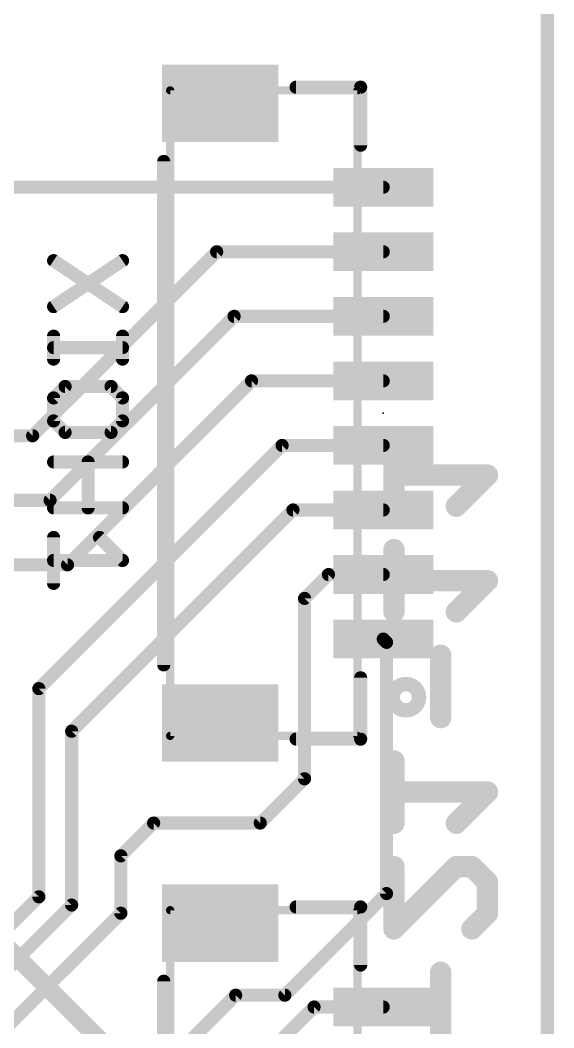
# Model space of a CAD drawing. Extents: x -1 to 63.6, y -0.1 to 40.7.
# Drawn here: x 55.34 to 63.6, y 17.15 to 32.76 of the extents above; entities that cross this region are included whole.
import ezdxf

# ---------------------------------------------------------------- set-up
doc = ezdxf.new("R2010")
doc.units = 0
for name, color, linetype in [('1', 12, 'CONTINUOUS'), ('16', 132, 'CONTINUOUS'), ('20', 53, 'CONTINUOUS'), ('21', 41, 'CONTINUOUS'), ('23', 53, 'CONTINUOUS'), ('51', 53, 'CONTINUOUS')]:
    doc.layers.add(name, color=color, linetype=linetype)

# ---------------------------------------------------------------- blocks, each defined once
blk = doc.blocks.new('RECT')
blk.add_solid([(-0.5, -0.5), (0.5, -0.5), (-0.5, 0.5), (0.5, 0.5)])

msp = doc.modelspace()

# ---------------------------------------------------------------- linework, layer by layer
at = {"layer": '1', "const_width": 0.2032}
for points in [[(63.5, 0), (63.5, 40.64)], [(52.649, 30.17), (60.96, 30.17)], [(55.53, 26.32), (58.38, 29.17)], [(58.38, 29.17), (60.96, 29.17)], [(55.8, 25.32), (58.65, 28.17)], [(58.65, 28.17), (60.96, 28.17)], [(56.07, 24.32), (58.92, 27.17)], [(58.92, 27.17), (60.96, 27.17)], [(49.91, 26.32), (55.53, 26.32)], [(55.626, 22.4028), (59.3932, 26.17)], [(59.3932, 26.17), (60.96, 26.17)], [(49.91, 25.32), (55.8, 25.32)], [(56.134, 21.7424), (59.5616, 25.17)], [(59.5616, 25.17), (60.96, 25.17)], [(49.91, 24.32), (56.07, 24.32)], [(59.7408, 23.7998), (60.111, 24.17)], [(60.111, 24.17), (60.96, 24.17)], [(59.7408, 21.0058), (59.7408, 23.7998)], [(61.0108, 23.1192), (60.96, 23.17)], [(61.0108, 19.2278), (61.0108, 23.1192)], [(55.626, 19.177), (55.626, 22.4028)], [(56.134, 19.05), (56.134, 21.7424)], [(59.055, 20.32), (59.7408, 21.0058)], [(56.896, 19.812), (57.404, 20.32)], [(57.404, 20.32), (59.055, 20.32)], [(56.896, 18.923), (56.896, 19.812)], [(54.3814, 17.9324), (55.626, 19.177)], [(59.436, 17.653), (61.0108, 19.2278)], [(54.4068, 17.3228), (56.134, 19.05)], [(54.293, 16.32), (56.896, 18.923)], [(56.341, 15.32), (58.674, 17.653)], [(58.674, 17.653), (59.436, 17.653)], [(59.309, 16.891), (59.888, 17.47)], [(59.888, 17.47), (60.96, 17.47)]]:
    msp.add_lwpolyline(points, dxfattribs=at)
at = {"layer": '1', "const_width": 0.1016}
for points in [[(60.96, 30.1192, 1), (60.96, 30.2208)], [(58.38, 29.2208, 1), (58.38, 29.1192)], [(58.4159, 29.1341, 1), (58.3441, 29.2059)], [(60.96, 29.1192, 1), (60.96, 29.2208)], [(58.65, 28.2208, 1), (58.65, 28.1192)], [(58.6859, 28.1341, 1), (58.6141, 28.2059)], [(60.96, 28.1192, 1), (60.96, 28.2208)], [(58.92, 27.2208, 1), (58.92, 27.1192)], [(58.9559, 27.1341, 1), (58.8841, 27.2059)], [(60.96, 27.1192, 1), (60.96, 27.2208)], [(55.4941, 26.3559, 1), (55.5659, 26.2841)], [(55.53, 26.2692, 1), (55.53, 26.3708)], [(59.3932, 26.2208, 1), (59.3932, 26.1192)], [(59.4291, 26.1341, 1), (59.3573, 26.2059)], [(60.96, 26.1192, 1), (60.96, 26.2208)], [(55.7641, 25.3559, 1), (55.8359, 25.2841)], [(55.8, 25.2692, 1), (55.8, 25.3708)], [(59.5616, 25.2208, 1), (59.5616, 25.1192)], [(59.5975, 25.1341, 1), (59.5257, 25.2059)], [(60.96, 25.1192, 1), (60.96, 25.2208)], [(56.0341, 24.3559, 1), (56.1059, 24.2841)], [(56.07, 24.2692, 1), (56.07, 24.3708)], [(60.111, 24.2208, 1), (60.111, 24.1192)], [(60.1469, 24.1341, 1), (60.0751, 24.2059)], [(60.96, 24.1192, 1), (60.96, 24.2208)], [(59.7916, 23.7998, 1), (59.69, 23.7998)], [(59.7049, 23.8357, 1), (59.7767, 23.7639)], [(60.9959, 23.2059, 1), (60.9241, 23.1341)], [(61.0616, 23.1192, 1), (60.96, 23.1192)], [(60.9749, 23.0833, 1), (61.0467, 23.1551)], [(55.6768, 22.4028, 1), (55.5752, 22.4028)], [(55.5901, 22.4387, 1), (55.6619, 22.3669)], [(56.1848, 21.7424, 1), (56.0832, 21.7424)], [(56.0981, 21.7783, 1), (56.1699, 21.7065)], [(59.7767, 20.9699, 1), (59.7049, 21.0417)], [(59.69, 21.0058, 1), (59.7916, 21.0058)], [(57.404, 20.3708, 1), (57.404, 20.2692)], [(57.4399, 20.2841, 1), (57.3681, 20.3559)], [(59.0191, 20.3559, 1), (59.0909, 20.2841)], [(59.055, 20.2692, 1), (59.055, 20.3708)], [(56.9468, 19.812, 1), (56.8452, 19.812)], [(56.8601, 19.8479, 1), (56.9319, 19.7761)], [(55.5752, 19.177, 1), (55.6768, 19.177)], [(55.6619, 19.1411, 1), (55.5901, 19.2129)], [(60.96, 19.2278, 1), (61.0616, 19.2278)], [(61.0467, 19.1919, 1), (60.9749, 19.2637)], [(56.0832, 19.05, 1), (56.1848, 19.05)], [(56.1699, 19.0141, 1), (56.0981, 19.0859)], [(56.8452, 18.923, 1), (56.9468, 18.923)], [(56.9319, 18.8871, 1), (56.8601, 18.9589)], [(58.674, 17.7038, 1), (58.674, 17.6022)], [(58.7099, 17.6171, 1), (58.6381, 17.6889)], [(59.4001, 17.6889, 1), (59.4719, 17.6171)], [(59.436, 17.6022, 1), (59.436, 17.7038)], [(59.888, 17.5208, 1), (59.888, 17.4192)], [(59.9239, 17.4341, 1), (59.8521, 17.5059)], [(60.96, 17.4192, 1), (60.96, 17.5208)]]:
    msp.add_lwpolyline(points, format="xyb", dxfattribs=at)
at = {"layer": '16'}
for points, const_width in [([(63.5, 40.64), (63.5, 0)], 0.2032), ([(61.1251, 25.228), (61.1251, 26.1941)], 0.3302), ([(62.5741, 25.7111), (61.1251, 25.7111)], 0.3302), ([(62.0911, 25.228), (62.5741, 25.7111)], 0.3302), ([(61.1251, 23.5909), (61.1251, 24.5569)], 0.3302), ([(62.5741, 24.0739), (61.1251, 24.0739)], 0.3302), ([(62.0911, 23.5909), (62.5741, 24.0739)], 0.3302), ([(61.8496, 21.9537), (61.8496, 22.9198)], 0.3302), ([(61.1251, 20.3166), (61.1251, 21.2826)], 0.3302), ([(62.5741, 20.7996), (61.1251, 20.7996)], 0.3302), ([(62.0911, 20.3166), (62.5741, 20.7996)], 0.3302), ([(53.3146, 20.2184), (57.658, 15.875)], 0.2794), ([(61.1251, 19.6454), (61.1251, 18.6794)], 0.3302), ([(61.1251, 18.6794), (62.0911, 19.6454)], 0.3302), ([(62.0911, 19.6454), (62.3326, 19.6454)], 0.3302), ([(62.3326, 19.6454), (62.5741, 19.4039)], 0.3302), ([(62.5741, 19.4039), (62.5741, 18.9209)], 0.3302), ([(62.5741, 18.9209), (62.3326, 18.6794)], 0.3302), ([(61.8496, 17.0423), (61.8496, 18.0083)], 0.3302)]:
    msp.add_lwpolyline(points, dxfattribs=dict(at, const_width=const_width))
at = {"layer": '16', "const_width": 0.1651}
for points in [[(61.2077, 26.1941, 1), (61.0426, 26.1941)], [(61.1251, 25.7936, 1), (61.1251, 25.6285)], [(62.6325, 25.6527, 1), (62.5158, 25.7694)], [(62.5741, 25.6285, 1), (62.5741, 25.7936)], [(61.0426, 25.228, 1), (61.2077, 25.228)], [(62.0328, 25.2864, 1), (62.1495, 25.1697)], [(61.2077, 24.5569, 1), (61.0426, 24.5569)], [(61.1251, 24.1564, 1), (61.1251, 23.9913)], [(62.6325, 24.0155, 1), (62.5158, 24.1323)], [(62.5741, 23.9913, 1), (62.5741, 24.1564)], [(62.0328, 23.6493, 1), (62.1495, 23.5325)], [(61.0426, 23.5909, 1), (61.2077, 23.5909)], [(61.9322, 22.9198, 1), (61.7671, 22.9198)], [(61.7671, 21.9537, 1), (61.9322, 21.9537)], [(61.2077, 21.2826, 1), (61.0426, 21.2826)], [(61.1251, 20.8821, 1), (61.1251, 20.717)], [(62.6325, 20.7412, 1), (62.5158, 20.858)], [(62.5741, 20.717, 1), (62.5741, 20.8821)], [(62.0328, 20.3749, 1), (62.1495, 20.2582)], [(61.0426, 20.3166, 1), (61.2077, 20.3166)], [(61.2077, 19.6454, 1), (61.0426, 19.6454)], [(62.0911, 19.728, 1), (62.0911, 19.5629)], [(62.1495, 19.5871, 1), (62.0328, 19.7038)], [(62.391, 19.7038, 1), (62.2743, 19.5871)], [(62.3326, 19.5629, 1), (62.3326, 19.728)], [(62.6567, 19.4039, 1), (62.4916, 19.4039)], [(62.5158, 19.3456, 1), (62.6325, 19.4623)], [(62.6325, 18.8625, 1), (62.5158, 18.9793)], [(62.4916, 18.9209, 1), (62.6567, 18.9209)], [(61.0667, 18.7378, 1), (61.1835, 18.621)], [(61.0426, 18.6794, 1), (61.2077, 18.6794)], [(62.2743, 18.7378, 1), (62.391, 18.621)], [(61.9322, 18.0083, 1), (61.7671, 18.0083)]]:
    msp.add_lwpolyline(points, format="xyb", dxfattribs=at)
at = {"layer": '20', "const_width": 0.2032}
msp.add_lwpolyline([(63.5, 0), (63.5, 40.64)], dxfattribs=at)
at = {"layer": '21', "const_width": 0.2032}
for points in [[(60.61, 31.72), (59.61, 31.72)], [(60.61, 31.72), (60.61, 30.82)], [(57.56, 22.77), (57.56, 30.57)], [(56.9223, 29.0322), (55.8546, 28.3204)], [(56.9223, 28.3204), (55.8546, 29.0322)], [(55.8546, 27.8628), (55.8546, 27.5069)], [(56.9223, 27.8628), (56.9223, 27.5069)], [(55.8546, 27.6849), (56.9223, 27.6849)], [(56.0326, 27.0832), (55.8546, 26.9053)], [(56.7444, 27.0832), (56.0326, 27.0832)], [(56.9223, 26.9053), (56.7444, 27.0832)], [(55.8546, 26.9053), (55.8546, 26.5494)], [(56.9223, 26.5494), (56.9223, 26.9053)], [(55.8546, 26.5494), (56.0326, 26.3714)], [(56.7444, 26.3714), (56.9223, 26.5494)], [(56.0326, 26.3714), (56.7444, 26.3714)], [(55.8546, 25.9138), (56.9223, 25.9138)], [(56.3885, 25.9138), (56.3885, 25.202)], [(56.9223, 25.202), (55.8546, 25.202)], [(55.8546, 24.7444), (55.8546, 24.0326)], [(56.5664, 24.7444), (56.9223, 24.3885)], [(56.9223, 24.3885), (55.8546, 24.3885)], [(60.61, 22.57), (60.61, 21.62)], [(60.61, 21.62), (59.61, 21.62)], [(60.61, 19.02), (59.61, 19.02)], [(60.61, 19.02), (60.61, 18.12)], [(57.56, 10.07), (57.56, 17.87)]]:
    msp.add_lwpolyline(points, dxfattribs=at)
at = {"layer": '21'}
for points, const_width in [([(59.61, 31.7708, 1), (59.61, 31.6692)], 0.1016), ([(60.6608, 31.72, 1), (60.5592, 31.72)], 0.1016), ([(60.61, 31.6692, 1), (60.61, 31.7708)], 0.1016), ([(60.5592, 30.82, 1), (60.6608, 30.82)], 0.1016), ([(57.6108, 30.57, 1), (57.5092, 30.57)], 0.1016), ([(55.8828, 29.0745, 1), (55.8264, 28.9899)], 0.1016), ([(56.9505, 28.9899, 1), (56.8941, 29.0745)], 0.1016), ([(55.8264, 28.3627, 1), (55.8828, 28.2781)], 0.1016), ([(56.8941, 28.2781, 1), (56.9505, 28.3627)], 0.1016), ([(55.9054, 27.8628, 1), (55.8038, 27.8628)], 0.1016), ([(56.9731, 27.8628, 1), (56.8715, 27.8628)], 0.1016), ([(55.8546, 27.7357, 1), (55.8546, 27.6341)], 0.1016), ([(56.9223, 27.6341, 1), (56.9223, 27.7357)], 0.1016), ([(55.8038, 27.5069, 1), (55.9054, 27.5069)], 0.1016), ([(56.8715, 27.5069, 1), (56.9731, 27.5069)], 0.1016), ([(56.0326, 27.134, 1), (56.0326, 27.0324)], 0.1016), ([(56.0685, 27.0473, 1), (55.9966, 27.1191)], 0.1016), ([(56.7803, 27.1191, 1), (56.7084, 27.0473)], 0.1016), ([(56.7444, 27.0324, 1), (56.7444, 27.134)], 0.1016), ([(55.9054, 26.9053, 1), (55.8038, 26.9053)], 0.1016), ([(56.9731, 26.9053, 1), (56.8715, 26.9053)], 0.1016), ([(55.8187, 26.9412, 1), (55.8905, 26.8693)], 0.1016), ([(56.8864, 26.8693, 1), (56.9582, 26.9412)], 0.1016), ([(55.8905, 26.5853, 1), (55.8187, 26.5134)], 0.1016), ([(55.8038, 26.5494, 1), (55.9054, 26.5494)], 0.1016), ([(56.8715, 26.5494, 1), (56.9731, 26.5494)], 0.1016), ([(56.9582, 26.5134, 1), (56.8864, 26.5853)], 0.1016), ([(56.0326, 26.4222, 1), (56.0326, 26.3206)], 0.1016), ([(55.9966, 26.3355, 1), (56.0685, 26.4073)], 0.1016), ([(56.7084, 26.4073, 1), (56.7803, 26.3355)], 0.1016), ([(56.7444, 26.3206, 1), (56.7444, 26.4222)], 0.1016), ([(55.8546, 25.9646, 1), (55.8546, 25.863)], 0.1016), ([(56.4393, 25.9138, 1), (56.3377, 25.9138)], 0.1016), ([(56.9223, 25.863, 1), (56.9223, 25.9646)], 0.1016), ([(55.8546, 25.2528, 1), (55.8546, 25.1512)], 0.1016), ([(56.9223, 25.1512, 1), (56.9223, 25.2528)], 0.1016), ([(56.3377, 25.202, 1), (56.4393, 25.202)], 0.1016), ([(55.9054, 24.7444, 1), (55.8038, 24.7444)], 0.1016), ([(56.6023, 24.7803, 1), (56.5305, 24.7085)], 0.1016), ([(55.8546, 24.4393, 1), (55.8546, 24.3377)], 0.1016), ([(56.8864, 24.3526, 1), (56.9582, 24.4244)], 0.1016), ([(56.9223, 24.3377, 1), (56.9223, 24.4393)], 0.1016), ([(55.8038, 24.0326, 1), (55.9054, 24.0326)], 0.1016), ([(57.5092, 22.77, 1), (57.6108, 22.77)], 0.1016), ([(60.6608, 22.57, 1), (60.5592, 22.57)], 0.1016), ([(61.31, 22.1582, 1), (61.31, 22.3818, 1), (61.31, 22.1582)], 0.4064), ([(59.61, 21.6708, 1), (59.61, 21.5692)], 0.1016), ([(60.61, 21.5692, 1), (60.61, 21.6708)], 0.1016), ([(60.5592, 21.62, 1), (60.6608, 21.62)], 0.1016), ([(59.61, 19.0708, 1), (59.61, 18.9692)], 0.1016), ([(60.6608, 19.02, 1), (60.5592, 19.02)], 0.1016), ([(60.61, 18.9692, 1), (60.61, 19.0708)], 0.1016), ([(60.5592, 18.12, 1), (60.6608, 18.12)], 0.1016), ([(57.6108, 17.87, 1), (57.5092, 17.87)], 0.1016)]:
    msp.add_lwpolyline(points, format="xyb", dxfattribs=dict(at, const_width=const_width))
at = {"layer": '23'}
msp.add_point((60.96, 26.67), dxfattribs=at)
at = {"layer": '51', "const_width": 0.127}
for points in [[(57.66, 21.67), (57.66, 31.67)], [(60.56, 31.67), (57.66, 31.67)], [(60.56, 21.67), (60.56, 31.67)], [(60.56, 21.67), (57.66, 21.67)], [(57.66, 8.97), (57.66, 18.97)], [(60.56, 18.97), (57.66, 18.97)], [(60.56, 8.97), (60.56, 18.97)]]:
    msp.add_lwpolyline(points, dxfattribs=at)
at = {"layer": '51', "const_width": 0.0635}
for points in [[(57.6918, 31.67, 1), (57.6283, 31.67)], [(57.66, 31.7018, 1), (57.66, 31.6383)], [(60.5918, 31.67, 1), (60.5282, 31.67)], [(60.56, 31.6383, 1), (60.56, 31.7018)], [(57.66, 21.7018, 1), (57.66, 21.6383)], [(57.6283, 21.67, 1), (57.6918, 21.67)], [(60.5282, 21.67, 1), (60.5918, 21.67)], [(60.56, 21.6383, 1), (60.56, 21.7018)], [(57.6918, 18.97, 1), (57.6283, 18.97)], [(57.66, 19.0018, 1), (57.66, 18.9383)], [(60.5918, 18.97, 1), (60.5282, 18.97)], [(60.56, 18.9383, 1), (60.56, 19.0018)]]:
    msp.add_lwpolyline(points, format="xyb", dxfattribs=at)

# ---------------------------------------------------------------- block references
at = {"layer": '1'}
for p, xscale, yscale, rotation in [((58.435, 31.47), 1.8, 1.2, 180), ((60.96, 30.17), 0.6, 1.55, 270), ((60.96, 29.17), 0.6, 1.55, 270), ((60.96, 28.17), 0.6, 1.55, 270), ((60.96, 27.17), 0.6, 1.55, 270), ((60.96, 26.17), 0.6, 1.55, 270), ((60.96, 25.17), 0.6, 1.55, 270), ((60.96, 24.17), 0.6, 1.55, 270), ((60.96, 23.17), 0.6, 1.55, 270), ((58.435, 21.87), 1.8, 1.2, 180), ((58.435, 18.77), 1.8, 1.2, 180), ((60.96, 17.47), 0.6, 1.55, 270)]:
    msp.add_blockref('RECT', p, dxfattribs=dict(at, xscale=xscale, yscale=yscale, rotation=rotation))

doc.saveas('drawing.dxf')
